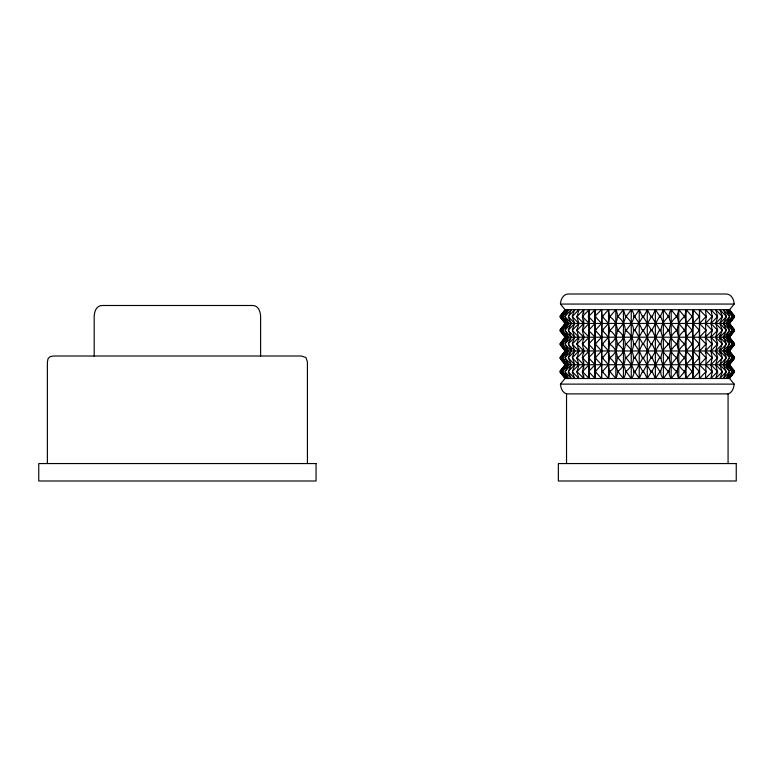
<?xml version="1.0" encoding="UTF-8"?>
<svg xmlns="http://www.w3.org/2000/svg" width="775" height="775" viewBox="0 0 775 775"><rect width="100%" height="100%" fill="white"/><g stroke="black" fill="none" stroke-linecap="round" stroke-linejoin="round"><path stroke-width="1.16" d="M595.006 316.084L595.113 309.69L589.019 316.084L589.019 317.052L595.113 323.446L595.113 378.491L589.019 372.087L589.019 371.128L595.113 364.725L589.019 358.331L589.019 357.372L595.113 350.968L589.019 344.565L589.019 343.606L595.113 337.212L589.019 330.809L589.019 329.85L595.113 323.446L595.006 316.084L601.603 309.69L602.097 316.084L601.603 378.491L595.665 372.087L595.665 371.128L601.603 364.725L595.665 358.331L595.665 357.372L601.603 350.968L595.665 344.565L595.665 343.606L601.603 337.212L595.665 330.809L595.665 329.85L601.603 323.446L595.665 317.052L595.665 316.084M699.496 309.69L699.496 378.491L705.589 372.087L705.589 371.128L699.496 364.725L705.589 358.331L705.589 357.372L699.496 350.968L705.589 344.565L705.589 343.606L699.496 337.212L705.589 330.809L705.589 329.85L699.496 323.446L705.589 317.052L705.589 316.084L699.496 309.69L699.496 378.491M692.511 316.084L693.005 309.69L698.943 316.084L698.943 317.052L693.005 323.446L692.511 329.85L693.005 378.491L698.943 372.087L698.943 371.128L693.005 364.725L698.943 358.331L698.943 357.372L693.005 350.968L698.943 344.565L698.943 343.606L693.005 337.212L698.943 330.809L698.943 329.85L693.005 323.446L692.511 316.084L691.804 316.084L686.088 309.69L684.974 316.084L686.088 323.446L684.974 329.85L686.088 337.212L684.974 343.606L686.088 350.968L684.974 357.372L686.088 364.725L684.974 372.087L686.088 378.491L691.804 372.087L691.804 371.128L686.088 364.725L691.804 358.331L691.804 357.372L686.088 350.968L691.804 344.565L691.804 343.606L686.088 337.212L691.804 330.809L691.804 329.85L686.088 323.446L691.804 317.052L691.804 316.084M588.409 316.084L589.136 309.69L582.936 316.084L582.936 317.052L589.136 323.446C588.312 341.794 588.312 360.142 589.136 378.491L582.936 372.087L582.936 371.128L589.136 364.725L582.936 358.331L582.936 357.372L589.136 350.968L582.936 344.565L582.936 343.606L589.136 337.212L582.936 330.809L582.936 329.85L589.136 323.446L588.409 317.052L588.409 316.084L589.019 316.084M705.473 323.446L706.199 317.052L705.473 309.69L711.673 316.084L711.673 317.052L705.473 323.446C706.296 341.794 706.296 360.142 705.473 378.491L711.673 372.087L711.673 371.128L705.473 364.725L711.673 358.331L711.673 357.372L705.473 350.968L711.673 344.565L711.673 343.606L705.473 337.212L711.673 330.809L711.673 329.85L705.473 323.446L705.473 321.15M560.432 304.062C560.635 299.382 563.396 293.744 568.802 294.006L725.807 294.006C731.212 293.744 733.973 299.382 734.177 304.062L729.566 309.69L565.033 309.69L560.432 304.062L734.177 304.062M734.177 384.119C733.789 388.023 732.298 392.712 728.074 393.894L566.535 393.894C562.311 392.722 560.819 388.023 560.432 384.119L565.033 378.491L729.566 378.491L734.177 384.119L560.432 384.119M609.634 317.052L608.52 323.446L609.634 329.85L608.52 337.212L609.634 343.606L608.52 350.968L609.634 357.372L608.52 364.725L609.634 372.087L608.52 378.491L602.805 372.087L602.805 371.128L608.52 364.725L602.805 358.331L602.805 357.372L608.52 350.968L602.805 344.565L602.805 343.606L608.52 337.212L602.805 330.809L602.805 329.85L608.52 323.446L602.805 317.052L602.805 316.084L608.52 309.69L609.634 317.052L610.371 317.052C619.564 323.572 619.564 337.086 610.371 343.606L610.371 344.565C619.564 351.094 619.564 364.608 610.371 371.128L610.371 372.087L615.825 378.491C619.671 371.312 616.144 363.213 610.371 358.331L610.371 357.372C619.564 350.843 619.564 337.328 610.371 330.809L610.371 329.85C616.144 324.967 619.671 316.859 615.825 309.69L610.371 316.084L610.371 317.052M582.383 316.084L583.711 309.69L577.472 316.084L577.472 317.052L583.711 323.446L582.383 329.85L583.711 337.212L582.383 343.606L583.711 350.968L582.383 357.372L583.711 364.725L582.383 372.087L583.711 378.491L577.472 372.087L577.472 371.128L583.711 364.725L577.472 358.331L577.472 357.372L583.711 350.968L577.472 344.565L577.472 343.606L583.711 337.212L577.472 330.809L577.472 329.85L583.711 323.446L582.383 317.052L582.936 316.084M712.225 317.052L710.898 323.446L712.225 329.85L710.898 337.212L712.225 343.606L710.898 350.968L712.225 357.372L710.898 364.725L712.225 372.087L710.898 378.491L717.137 372.087L717.137 371.128L710.898 364.725L717.137 358.331L717.137 357.372L710.898 350.968L717.137 344.565L717.137 343.606L710.898 337.212L717.137 330.809L717.137 329.85L710.898 323.446L717.137 317.052L717.137 316.084L710.898 309.69L712.225 316.084L711.673 317.052M677.079 316.084L678.784 309.69L684.238 316.084L684.238 317.052C675.044 323.572 675.044 337.086 684.238 343.606L684.238 344.565C675.044 351.094 675.044 364.608 684.238 371.128L684.238 372.087L678.784 378.491C674.938 371.312 678.464 363.213 684.238 358.331L684.238 357.372C675.044 350.843 675.044 337.328 684.238 330.809L684.238 329.85L678.784 323.446L677.079 316.084L676.313 316.084L671.189 309.69C666.006 316.723 671.266 324.618 676.313 329.85L676.313 330.809C667.062 337.793 667.062 350.377 676.313 357.372L676.313 358.331C671.266 363.552 666.006 371.448 671.189 378.491L676.313 372.087L676.313 371.128C667.062 364.134 667.062 351.559 676.313 344.565L676.313 343.606C667.062 336.621 667.062 324.037 676.313 317.052L676.313 316.084M578.906 348.673L578.906 350.968L572.677 357.372L572.677 358.331L578.906 364.725L572.677 371.128L572.677 372.087L578.906 378.491L576.988 372.087L578.906 364.725L576.988 358.331L578.906 350.968L576.988 343.606L578.906 337.212L572.677 330.809L572.677 329.85L578.906 323.446L576.988 317.052L578.906 309.69L572.677 316.084L572.677 317.052L578.906 323.446L576.988 329.85L578.906 339.498M717.621 317.052L715.703 323.446L717.621 329.85L715.703 337.212L717.621 343.606L715.703 350.968L717.621 357.372L715.703 364.725L717.621 372.087L715.703 378.491L721.922 372.087L721.922 371.128L715.703 364.725L721.922 358.331L721.922 357.372L715.703 350.968L721.922 344.565L721.922 343.606L715.703 337.212L721.922 330.809L721.922 329.85L715.703 323.446L721.922 317.052L721.922 316.084L715.703 309.69L717.621 316.084L717.137 317.052M625.706 317.052L623.42 323.446L618.295 329.85L618.295 330.809C627.547 337.793 627.547 350.377 618.295 357.372L618.295 358.331C623.342 363.552 628.602 371.448 623.42 378.491L618.295 372.087L618.295 371.128C627.547 364.143 627.547 351.559 618.295 344.565L618.295 343.606C627.547 336.621 627.547 324.037 618.295 317.052L618.295 316.084L623.42 309.69L625.706 317.052L626.5 317.052C635.849 325.539 635.849 335.12 626.5 343.606L626.5 344.565C635.849 353.051 635.849 362.642 626.5 371.128L626.5 372.087L631.257 378.491C637.699 371.583 630.85 363.969 626.5 358.331L626.5 357.372C635.849 348.886 635.849 339.295 626.5 330.809L626.5 329.85C630.85 324.212 637.699 316.588 631.257 309.69L626.5 316.084L626.5 317.052M572.26 316.084L574.75 309.69L568.608 316.084L568.608 317.052L574.75 323.446L572.26 329.85L574.75 337.212L572.26 343.606L574.75 350.968L572.26 357.372L574.75 364.725L572.26 372.087L574.75 378.491L568.608 372.087L568.608 371.128L574.75 364.725L568.608 358.331L568.608 357.372L574.75 350.968L568.608 344.565L568.608 343.606L574.75 337.212L568.608 330.809L568.608 329.85L574.75 323.446L572.26 317.052L572.677 316.084M722.348 317.052L719.859 323.446L722.348 329.85L719.859 337.212L722.348 343.606L719.859 350.968L722.348 357.372L719.859 364.725L722.348 372.087L719.859 378.491L726.001 372.087L726.001 371.128L719.859 364.725L726.001 358.331L726.001 357.372L719.859 350.968L726.001 344.565L726.001 343.606L719.859 337.212L726.001 330.809L726.001 329.85L719.859 323.446L726.001 317.052L726.001 316.084L719.859 309.69L722.348 316.084L721.922 317.052M660.513 316.084L663.352 309.69L668.108 316.084L668.108 317.052C658.76 325.539 658.76 335.12 668.108 343.606L668.108 344.565C658.76 353.051 658.76 362.642 668.108 371.128L668.108 372.087L663.352 378.491C656.909 371.583 663.758 363.969 668.108 358.331L668.108 357.372C658.76 348.886 658.76 339.295 668.108 330.809L668.108 329.85L663.352 323.446L660.513 316.084L659.699 316.084L655.369 309.69L651.998 317.052L659.699 329.85L651.998 343.606L655.369 350.968L659.699 357.372L651.998 371.128L655.369 378.491L659.699 372.087L659.699 371.128L655.369 364.725L651.998 357.372L659.699 343.606L655.369 337.212L651.998 329.85L659.699 316.084M571.301 350.968L565.295 344.565L565.295 343.606L571.301 337.212L565.295 330.809L565.295 329.85L571.301 323.446L568.259 317.052L571.301 309.69L565.295 316.084L565.295 317.052L571.301 323.446L568.259 329.85L571.301 337.212L568.259 343.606L571.301 350.968L568.259 357.372L571.301 364.725L568.259 372.087L571.301 378.491L565.295 372.087L565.295 371.128L571.301 364.725L565.295 358.331L565.295 357.372L571.301 350.968L571.301 348.673M726.349 317.052L723.308 323.446L726.349 329.85L723.308 337.212L726.349 343.606L723.308 350.968L726.349 357.372L723.308 364.725L726.349 372.087L723.308 378.491L729.314 372.087L729.314 371.128L723.308 364.725L729.314 358.331L729.314 357.372L723.308 350.968L729.314 344.565L729.314 343.606L723.308 337.212L729.314 330.809L729.314 329.85L723.308 323.446L729.314 317.052L729.314 316.084L723.308 309.69L726.349 316.084L726.001 317.052M642.611 317.052L634.909 329.85L642.611 343.606L639.239 350.968L634.909 357.372L642.611 371.128L639.239 378.491L634.909 372.087L642.611 358.331L639.239 350.968L634.909 344.565L642.611 330.809L639.239 323.446L634.909 317.052L634.909 316.084L639.239 309.69L642.611 317.052L643.434 317.052L651.174 329.85L643.434 343.606L651.174 357.372L643.434 371.128L647.299 378.491L651.174 372.087L643.434 358.331L651.174 344.565L643.434 330.809L651.174 317.052L647.299 309.69L643.434 317.052M565.023 316.084L568.579 309.69L562.776 316.084L562.776 317.052L568.579 323.446L565.023 329.85L568.579 337.212L565.023 343.606L568.579 350.968L565.023 357.372L568.579 364.725L565.023 372.087L568.579 378.491L562.776 372.087L562.776 371.128L568.579 364.725L562.776 358.331L562.776 357.372L568.579 350.968L562.776 344.565L562.776 343.606L568.579 337.212L562.776 330.809L562.776 329.85L568.579 323.446L565.023 317.052L565.295 316.084M729.585 317.052L726.03 323.446L729.585 329.85L726.03 337.212L729.585 343.606L726.03 350.968L729.585 357.372L726.03 364.725L729.585 372.087L726.03 378.491L731.833 372.087L731.833 371.128L726.03 364.725L731.833 358.331L731.833 357.372L726.03 350.968L731.833 344.565L731.833 343.606L726.03 337.212L731.833 330.809L731.833 329.85L726.03 323.446L731.833 317.052L731.833 316.084L726.03 309.69L729.585 316.084L729.314 317.052M565.033 364.725L560.141 358.331L560.18 357.372L565.033 350.968L729.566 350.968L734.467 357.372L734.429 358.331L729.566 364.725L565.033 364.725L560.141 371.128L560.141 372.087L565.43 378.491L560.945 372.087L560.945 371.128L566.622 364.725L561.061 358.331L561.061 357.372L566.622 350.968L561.061 344.565L561.061 343.606L566.622 337.212L561.061 330.809L561.061 329.85L566.622 323.446L562.572 317.052L566.622 309.69L561.061 316.084L561.061 317.052L566.622 323.446L562.572 329.85L566.622 337.212L562.572 343.606L566.622 350.968L562.572 357.372L566.622 364.725L562.572 372.087L566.622 378.491L561.061 372.087L562.65 369.297M732.036 317.052L727.987 323.446L732.036 329.85L727.987 337.212L732.036 343.606L727.987 350.968L732.036 357.372L727.987 364.725L732.036 372.087L727.987 378.491L733.547 372.087L733.547 371.128L727.987 364.725L733.547 358.331L733.547 357.372L727.987 350.968L733.547 344.565L733.547 343.606L727.987 337.212L733.547 330.809L733.547 329.85L727.987 323.446L733.547 317.052L733.547 316.084L727.987 309.69L732.036 316.084L731.833 317.052M560.945 371.128L565.43 364.725L560.945 358.331L560.945 357.372L565.43 350.968L560.945 344.565L560.945 343.606L565.43 337.212L560.945 330.809L560.945 329.85L565.43 323.446L560.945 317.052L560.945 316.084L565.43 309.69L560.18 316.084L560.141 317.052L565.033 323.446L729.566 323.446L734.467 317.052L734.467 316.084L729.566 309.69M734.467 316.084L729.178 309.69L733.663 316.084L733.663 317.052L729.178 323.446L733.663 329.85L733.663 330.809L729.178 337.212L733.663 343.606L733.663 344.565L729.178 350.968L733.663 357.372L733.663 358.331L729.178 364.725L733.663 371.128L733.663 372.087L729.178 378.491L734.429 372.087L734.429 371.128L729.566 364.725M560.18 316.084L565.033 309.69M729.566 323.446L734.467 329.85L734.467 330.809L729.566 337.212L565.033 337.212L560.141 330.809L560.18 329.85L565.033 323.446M565.033 350.968L560.141 344.565L560.18 343.606L565.033 337.212M729.566 350.968L734.467 344.565L734.429 343.606L729.566 337.212M729.566 378.491L734.467 372.087M560.18 329.85L565.43 323.446L560.18 317.052M560.18 343.606L565.43 337.212L560.18 330.809M560.18 357.372L565.43 350.968L560.18 344.565M560.18 371.128L565.43 364.725L560.18 358.331M734.467 317.052L729.178 323.446L734.467 329.85M734.467 330.809L729.178 337.212L734.467 343.606M734.467 344.565L729.178 350.968L734.467 357.372M734.467 358.331L729.178 364.725L734.467 371.128M578.906 350.968L572.677 344.565L572.677 343.606L578.906 337.212M576.988 316.084L577.472 316.084M602.097 316.084L602.805 316.084M609.634 316.084L610.371 316.084M617.53 316.084L618.295 316.084M625.706 316.084L626.5 316.084M634.095 316.084L634.909 316.084M642.611 316.084L643.434 316.084M651.174 316.084L651.998 316.084M668.108 316.084L668.903 316.084M684.238 316.084L684.974 316.084M698.943 316.084L699.602 316.084M705.589 316.084L706.199 316.084M711.673 316.084L712.225 316.084M717.137 316.084L717.621 316.084M576.988 317.052L577.472 317.052M582.383 317.052L582.936 317.052M588.409 317.052L589.019 317.052M595.006 317.052L595.665 317.052M602.097 317.052L602.805 317.052M617.53 317.052L618.295 317.052M634.095 317.052L634.909 317.052M651.174 317.052L651.998 317.052M659.699 317.052L660.513 317.052M668.108 317.052L668.903 317.052M676.313 317.052L677.079 317.052M684.238 317.052L684.974 317.052M691.804 317.052L692.511 317.052M698.943 317.052L699.602 317.052M705.589 317.052L706.199 317.052M576.988 329.85L577.472 329.85M582.383 329.85L582.936 329.85M588.409 329.85L589.019 329.85M595.006 329.85L595.665 329.85M602.097 329.85L602.805 329.85M609.634 329.85L610.371 329.85M617.53 329.85L618.295 329.85M625.706 329.85L626.5 329.85M634.095 329.85L634.909 329.85M642.611 329.85L643.434 329.85M651.174 329.85L651.998 329.85M659.699 329.85L660.513 329.85M668.108 329.85L668.903 329.85M676.313 329.85L677.079 329.85M684.238 329.85L684.974 329.85M691.804 329.85L692.511 329.85M698.943 329.85L699.602 329.85M705.589 329.85L706.199 329.85M711.673 329.85L712.225 329.85M717.137 329.85L717.621 329.85M576.988 330.809L577.472 330.809M582.383 330.809L582.936 330.809M588.409 330.809L589.019 330.809M595.006 330.809L595.665 330.809M602.097 330.809L602.805 330.809M609.634 330.809L610.371 330.809M617.53 330.809L618.295 330.809M625.706 330.809L626.5 330.809M634.095 330.809L634.909 330.809M642.611 330.809L643.434 330.809M651.174 330.809L651.998 330.809M659.699 330.809L660.513 330.809M668.108 330.809L668.903 330.809M676.313 330.809L677.079 330.809M684.238 330.809L684.974 330.809M691.804 330.809L692.511 330.809M698.943 330.809L699.602 330.809M705.589 330.809L706.199 330.809M711.673 330.809L712.225 330.809M717.137 330.809L717.621 330.809M576.988 343.606L577.472 343.606M582.383 343.606L582.936 343.606M588.409 343.606L589.019 343.606M595.006 343.606L595.665 343.606M602.097 343.606L602.805 343.606M609.634 343.606L610.371 343.606M617.53 343.606L618.295 343.606M625.706 343.606L626.5 343.606M634.095 343.606L634.909 343.606M642.611 343.606L643.434 343.606M651.174 343.606L651.998 343.606M659.699 343.606L660.513 343.606M668.108 343.606L668.903 343.606M676.313 343.606L677.079 343.606M684.238 343.606L684.974 343.606M691.804 343.606L692.511 343.606M698.943 343.606L699.602 343.606M705.589 343.606L706.199 343.606M711.673 343.606L712.225 343.606M717.137 343.606L717.621 343.606M576.988 344.565L577.472 344.565M582.383 344.565L582.936 344.565M588.409 344.565L589.019 344.565M595.006 344.565L595.665 344.565M602.097 344.565L602.805 344.565M609.634 344.565L610.371 344.565M617.53 344.565L618.295 344.565M625.706 344.565L626.5 344.565M634.095 344.565L634.909 344.565M642.611 344.565L643.434 344.565M651.174 344.565L651.998 344.565M659.699 344.565L660.513 344.565M668.108 344.565L668.903 344.565M676.313 344.565L677.079 344.565M684.238 344.565L684.974 344.565M691.804 344.565L692.511 344.565M698.943 344.565L699.602 344.565M705.589 344.565L706.199 344.565M711.673 344.565L712.225 344.565M717.137 344.565L717.621 344.565M576.988 357.372L577.472 357.372M582.383 357.372L582.936 357.372M588.409 357.372L589.019 357.372M595.006 357.372L595.665 357.372M602.097 357.372L602.805 357.372M609.634 357.372L610.371 357.372M617.53 357.372L618.295 357.372M625.706 357.372L626.5 357.372M634.095 357.372L634.909 357.372M642.611 357.372L643.434 357.372M651.174 357.372L651.998 357.372M659.699 357.372L660.513 357.372M668.108 357.372L668.903 357.372M676.313 357.372L677.079 357.372M684.238 357.372L684.974 357.372M691.804 357.372L692.511 357.372M698.943 357.372L699.602 357.372M705.589 357.372L706.199 357.372M711.673 357.372L712.225 357.372M717.137 357.372L717.621 357.372M576.988 358.331L577.472 358.331M582.383 358.331L582.936 358.331M588.409 358.331L589.019 358.331M595.006 358.331L595.665 358.331M602.097 358.331L602.805 358.331M609.634 358.331L610.371 358.331M617.53 358.331L618.295 358.331M625.706 358.331L626.5 358.331M634.095 358.331L634.909 358.331M642.611 358.331L643.434 358.331M651.174 358.331L651.998 358.331M659.699 358.331L660.513 358.331M668.108 358.331L668.903 358.331M676.313 358.331L677.079 358.331M684.238 358.331L684.974 358.331M691.804 358.331L692.511 358.331M698.943 358.331L699.602 358.331M705.589 358.331L706.199 358.331M711.673 358.331L712.225 358.331M717.137 358.331L717.621 358.331M576.988 371.128L577.472 371.128M582.383 371.128L582.936 371.128M588.409 371.128L589.019 371.128M595.006 371.128L595.665 371.128M602.097 371.128L602.805 371.128M609.634 371.128L610.371 371.128M617.53 371.128L618.295 371.128M625.706 371.128L626.5 371.128M634.095 371.128L634.909 371.128M642.611 371.128L643.434 371.128M651.174 371.128L651.998 371.128M659.699 371.128L660.513 371.128M668.108 371.128L668.903 371.128M676.313 371.128L677.079 371.128M684.238 371.128L684.974 371.128M691.804 371.128L692.511 371.128M698.943 371.128L699.602 371.128M705.589 371.128L706.199 371.128M711.673 371.128L712.225 371.128M717.137 371.128L717.621 371.128M560.141 372.087L565.033 378.491M576.988 372.087L577.472 372.087M582.383 372.087L582.936 372.087M588.409 372.087L589.019 372.087M595.006 372.087L595.665 372.087M602.097 372.087L602.805 372.087M609.634 372.087L610.371 372.087M617.53 372.087L618.295 372.087M625.706 372.087L626.5 372.087M634.095 372.087L634.909 372.087M642.611 372.087L643.434 372.087M651.174 372.087L651.998 372.087M659.699 372.087L660.513 372.087M668.108 372.087L668.903 372.087M676.313 372.087L677.079 372.087M684.238 372.087L684.974 372.087M691.804 372.087L692.511 372.087M698.943 372.087L699.602 372.087M705.589 372.087L706.199 372.087M711.673 372.087L712.225 372.087M717.137 372.087L717.621 372.087M728.074 393.894L728.074 463.557M719.859 334.916L719.859 339.498M719.859 348.673L719.859 353.264M705.473 334.916L705.473 339.498M705.473 348.673L705.473 353.264M693.005 309.69L693.005 378.491M686.088 309.69L686.088 378.491M678.784 309.69L678.784 378.491M671.189 309.69L671.189 378.491M663.352 309.69L663.352 378.491M655.369 309.69L655.369 378.491M647.299 309.69L647.299 378.491M639.239 309.69L639.239 378.491M631.257 309.69L631.257 378.491M623.42 309.69L623.42 378.491M615.825 309.69L615.825 378.491M608.52 309.69L608.52 378.491M601.603 309.69L601.603 378.491M595.113 309.69L595.113 378.491M589.136 309.69L589.136 315.425M589.136 317.711L589.136 328.038M589.136 332.62L589.136 341.794M589.136 346.377L589.136 355.551M589.136 360.142L589.136 370.46M589.136 372.756L589.136 378.491M583.711 309.69L583.711 313.129M583.711 320.007L583.711 326.885M583.711 334.916L583.711 339.498M583.711 348.673L583.711 353.264M583.711 361.286L583.711 368.164M583.711 375.052L583.711 378.491M566.535 393.894L566.535 463.557M307.423 463.557L307.423 362.022L305.922 357.507L301.407 356.006L53.398 356.006L50.055 356.674L48.05 358.68L47.382 362.022L47.382 463.557M260.613 356.209L260.613 318.293C260.913 313.032 259.044 305.292 252.447 305.495L102.358 305.495C95.751 305.292 93.891 313.032 94.192 318.293L94.192 356.209M316.055 463.557L38.75 463.557L38.75 480.994L316.055 480.994L316.055 463.557M736.25 463.557L558.358 463.557L558.358 480.994L736.25 480.994L736.25 463.557"/></g></svg>
